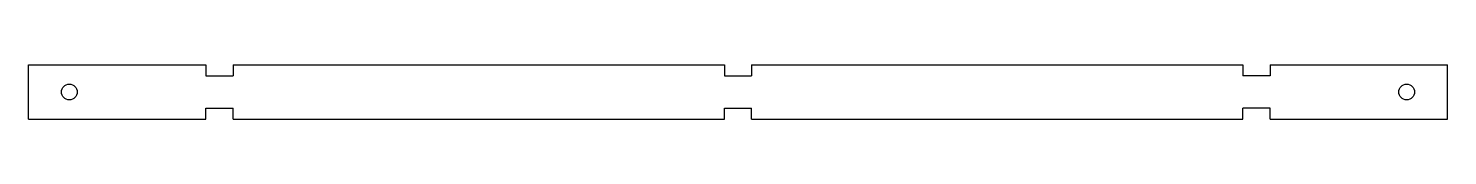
# Model space of a CAD drawing. Header units: millimetres. Extents: x -130 to 130, y -5 to 5.
import ezdxf

# ---------------------------------------------------------------- set-up
doc = ezdxf.new("R2010")
doc.units = ezdxf.units.MM

msp = doc.modelspace()

# ---------------------------------------------------------------- linework, layer by layer
at = {"color": 7, "linetype": 'Continuous', "lineweight": 25}
for p, q in [((-130, 5), (-97.5, 5)), ((-130, -5), (-130, 5)), ((-97.5, 5), (-97.5, 3)), ((-97.5, 3), (-92.5, 3)), ((-92.5, 5), (-2.5, 5)), ((-92.5, 5), (-92.5, 3)), ((-2.5, 5), (-2.5, 3)), ((-2.5, 3), (2.5, 3)), ((2.5, 5), (92.5, 5)), ((2.5, 5), (2.5, 3)), ((92.5, 5), (92.5, 3)), ((97.5, 3), (92.5, 3)), ((97.5, 5), (130, 5)), ((97.5, 5), (97.5, 3)), ((130, -5), (130, 5)), ((-130, -5), (-97.5, -5)), ((-97.5, -5), (-97.5, -3)), ((-97.5, -3), (-92.5, -3)), ((-92.5, -5), (-92.5, -3)), ((-92.5, -5), (-2.5, -5)), ((-2.5, -5), (-2.5, -3)), ((-2.5, -3), (2.5, -3)), ((2.5, -5), (2.5, -3)), ((2.5, -5), (92.5, -5)), ((92.5, -5), (92.5, -3)), ((97.5, -3), (92.5, -3)), ((97.5, -5), (97.5, -3)), ((97.5, -5), (130, -5))]:
    msp.add_line(p, q, dxfattribs=at)
for centre in [(-122.5, 0), (122.5, 0)]:
    msp.add_circle(centre, 1.45, dxfattribs=at)

doc.saveas('drawing.dxf')
